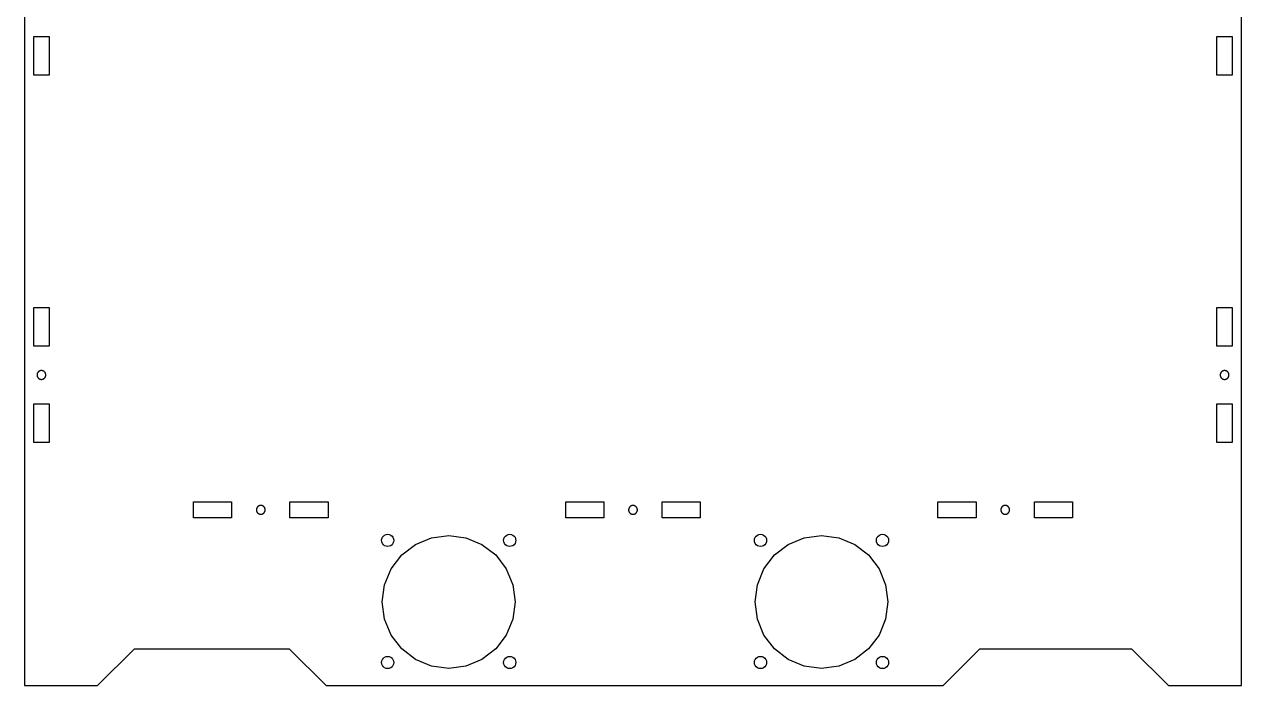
# Model space of a CAD drawing. Extents: x -841 to 661, y -518 to 541.
# Drawn here: x -339.1 to 159.7, y -517.6 to -246.7 of the extents above; entities that cross this region are included whole.
import ezdxf

# ---------------------------------------------------------------- set-up
doc = ezdxf.new("R2010")
doc.units = 0
doc.layers.get('0').update_dxf_attribs({"linetype": 'CONTINUOUS'})

msp = doc.modelspace()

# ---------------------------------------------------------------- linework, layer by layer
for p, q in [((-339.08, 7.45), (-339.08, -517.55)), ((159.7, -517.55), (159.7, 7.45)), ((-335.38, -251.75), (-335.38, -267.35)), ((-328.78, -251.75), (-335.38, -251.75)), ((-328.78, -267.35), (-328.78, -251.75)), ((149.4, -251.75), (149.4, -267.35)), ((156, -251.75), (149.4, -251.75)), ((156, -267.35), (156, -251.75)), ((-335.38, -267.35), (-328.78, -267.35)), ((149.4, -267.35), (156, -267.35)), ((-335.38, -362.75), (-335.38, -378.35)), ((-328.78, -362.75), (-335.38, -362.75)), ((-328.78, -378.35), (-328.78, -362.75)), ((149.4, -362.75), (149.4, -378.35)), ((156, -362.75), (149.4, -362.75)), ((156, -378.35), (156, -362.75)), ((-335.38, -378.35), (-328.78, -378.35)), ((149.4, -378.35), (156, -378.35)), ((-333.34, -389.02), (-333.38, -389.06)), ((-333.3, -388.98), (-333.34, -389.02)), ((-333.26, -388.94), (-333.3, -388.98)), ((-333.21, -388.9), (-333.26, -388.94)), ((-333.17, -388.87), (-333.21, -388.9)), ((-333.12, -388.83), (-333.17, -388.87)), ((-333.07, -388.8), (-333.12, -388.83)), ((-333.03, -388.77), (-333.07, -388.8)), ((-332.98, -388.74), (-333.03, -388.77)), ((-332.93, -388.72), (-332.98, -388.74)), ((-332.88, -388.69), (-332.93, -388.72)), ((-332.83, -388.67), (-332.88, -388.69)), ((-332.78, -388.64), (-332.83, -388.67)), ((-332.72, -388.62), (-332.78, -388.64)), ((-332.67, -388.6), (-332.72, -388.62)), ((-332.62, -388.58), (-332.67, -388.6)), ((-332.56, -388.57), (-332.62, -388.58)), ((-332.51, -388.55), (-332.56, -388.57)), ((-332.45, -388.54), (-332.51, -388.55)), ((-332.4, -388.53), (-332.45, -388.54)), ((-332.34, -388.52), (-332.4, -388.53)), ((-332.29, -388.51), (-332.34, -388.52)), ((-332.23, -388.51), (-332.29, -388.51)), ((-332.17, -388.5), (-332.23, -388.51)), ((-332.12, -388.5), (-332.17, -388.5)), ((-332.06, -388.5), (-332.12, -388.5)), ((-332, -388.5), (-332.06, -388.5)), ((-331.95, -388.51), (-332, -388.5)), ((-331.89, -388.51), (-331.95, -388.51)), ((-331.83, -388.52), (-331.89, -388.51)), ((-331.78, -388.53), (-331.83, -388.52)), ((-331.72, -388.54), (-331.78, -388.53)), ((-331.67, -388.55), (-331.72, -388.54)), ((-331.61, -388.56), (-331.67, -388.55)), ((-331.56, -388.58), (-331.61, -388.56)), ((-331.5, -388.6), (-331.56, -388.58)), ((-331.45, -388.62), (-331.5, -388.6)), ((-331.4, -388.64), (-331.45, -388.62)), ((-331.35, -388.66), (-331.4, -388.64)), ((-331.3, -388.68), (-331.35, -388.66)), ((-331.24, -388.71), (-331.3, -388.68)), ((-331.2, -388.73), (-331.24, -388.71)), ((-331.15, -388.76), (-331.2, -388.73)), ((-331.1, -388.79), (-331.15, -388.76)), ((-331.05, -388.82), (-331.1, -388.79)), ((-331.01, -388.86), (-331.05, -388.82)), ((-330.96, -388.89), (-331.01, -388.86)), ((-330.92, -388.93), (-330.96, -388.89)), ((-330.87, -388.96), (-330.92, -388.93)), ((-330.83, -389), (-330.87, -388.96)), ((-330.79, -389.04), (-330.83, -389)), ((-330.75, -389.08), (-330.79, -389.04)), ((151.44, -389.02), (151.4, -389.06)), ((151.48, -388.98), (151.44, -389.02)), ((151.52, -388.94), (151.48, -388.98)), ((151.56, -388.9), (151.52, -388.94)), ((151.61, -388.87), (151.56, -388.9)), ((151.65, -388.83), (151.61, -388.87)), ((151.7, -388.8), (151.65, -388.83)), ((151.75, -388.77), (151.7, -388.8)), ((151.8, -388.74), (151.75, -388.77)), ((151.85, -388.72), (151.8, -388.74)), ((151.9, -388.69), (151.85, -388.72)), ((151.95, -388.67), (151.9, -388.69)), ((152, -388.64), (151.95, -388.67)), ((152.05, -388.62), (152, -388.64)), ((152.11, -388.6), (152.05, -388.62)), ((152.16, -388.58), (152.11, -388.6)), ((152.21, -388.57), (152.16, -388.58)), ((152.27, -388.55), (152.21, -388.57)), ((152.32, -388.54), (152.27, -388.55)), ((152.38, -388.53), (152.32, -388.54)), ((152.43, -388.52), (152.38, -388.53)), ((152.49, -388.51), (152.43, -388.52)), ((152.55, -388.51), (152.49, -388.51)), ((152.6, -388.5), (152.55, -388.51)), ((152.66, -388.5), (152.6, -388.5)), ((152.72, -388.5), (152.66, -388.5)), ((152.77, -388.5), (152.72, -388.5)), ((152.83, -388.51), (152.77, -388.5)), ((152.89, -388.51), (152.83, -388.51)), ((152.94, -388.52), (152.89, -388.51)), ((153, -388.53), (152.94, -388.52)), ((153.05, -388.54), (153, -388.53)), ((153.11, -388.55), (153.05, -388.54)), ((153.16, -388.56), (153.11, -388.55)), ((153.22, -388.58), (153.16, -388.56)), ((153.27, -388.6), (153.22, -388.58)), ((153.33, -388.62), (153.27, -388.6)), ((153.38, -388.64), (153.33, -388.62)), ((153.43, -388.66), (153.38, -388.64)), ((153.48, -388.68), (153.43, -388.66)), ((153.53, -388.71), (153.48, -388.68)), ((153.58, -388.73), (153.53, -388.71)), ((153.63, -388.76), (153.58, -388.73)), ((153.68, -388.79), (153.63, -388.76)), ((153.72, -388.82), (153.68, -388.79)), ((153.77, -388.86), (153.72, -388.82)), ((153.82, -388.89), (153.77, -388.86)), ((153.86, -388.93), (153.82, -388.89)), ((153.9, -388.96), (153.86, -388.93)), ((153.94, -389), (153.9, -388.96)), ((153.98, -389.04), (153.94, -389)), ((154.02, -389.08), (153.98, -389.04)), ((-333.87, -390.17), (-333.88, -390.23)), ((-333.88, -390.23), (-333.88, -390.28)), ((-333.88, -390.28), (-333.88, -390.34)), ((-333.88, -390.34), (-333.88, -390.4)), ((-333.88, -390.4), (-333.87, -390.45)), ((-333.86, -390.06), (-333.87, -390.11)), ((-333.87, -390.11), (-333.87, -390.17)), ((-333.87, -390.45), (-333.87, -390.51)), ((-333.87, -390.51), (-333.86, -390.56)), ((-333.85, -390), (-333.86, -390.06)), ((-333.86, -390.56), (-333.85, -390.62)), ((-333.84, -389.95), (-333.85, -390)), ((-333.85, -390.62), (-333.84, -390.68)), ((-333.83, -389.89), (-333.84, -389.95)), ((-333.84, -390.68), (-333.83, -390.73)), ((-333.82, -389.84), (-333.83, -389.89)), ((-333.83, -390.73), (-333.81, -390.79)), ((-333.8, -389.78), (-333.82, -389.84)), ((-333.81, -390.79), (-333.8, -390.84)), ((-333.79, -389.73), (-333.8, -389.78)), ((-333.8, -390.84), (-333.78, -390.89)), ((-333.77, -389.67), (-333.79, -389.73)), ((-333.78, -390.89), (-333.76, -390.95)), ((-333.75, -389.62), (-333.77, -389.67)), ((-333.76, -390.95), (-333.74, -391)), ((-333.72, -389.57), (-333.75, -389.62)), ((-333.74, -391), (-333.72, -391.05)), ((-333.7, -389.52), (-333.72, -389.57)), ((-333.72, -391.05), (-333.69, -391.1)), ((-333.67, -389.47), (-333.7, -389.52)), ((-333.69, -391.1), (-333.67, -391.15)), ((-333.65, -389.42), (-333.67, -389.47)), ((-333.67, -391.15), (-333.64, -391.2)), ((-333.62, -389.37), (-333.65, -389.42)), ((-333.64, -391.2), (-333.61, -391.25)), ((-333.59, -389.32), (-333.62, -389.37)), ((-333.61, -391.25), (-333.58, -391.3)), ((-333.56, -389.27), (-333.59, -389.32)), ((-333.58, -391.3), (-333.55, -391.34)), ((-333.52, -389.23), (-333.56, -389.27)), ((-333.55, -391.34), (-333.51, -391.39)), ((-333.49, -389.18), (-333.52, -389.23)), ((-333.51, -391.39), (-333.48, -391.43)), ((-333.45, -389.14), (-333.49, -389.18)), ((-333.48, -391.43), (-333.44, -391.48)), ((-333.42, -389.1), (-333.45, -389.14)), ((-333.44, -391.48), (-333.4, -391.52)), ((-333.38, -389.06), (-333.42, -389.1)), ((-333.4, -391.52), (-333.37, -391.56)), ((-333.37, -391.56), (-333.33, -391.6)), ((-333.33, -391.6), (-333.28, -391.64)), ((-333.28, -391.64), (-333.24, -391.68)), ((-333.24, -391.68), (-333.2, -391.71)), ((-333.2, -391.71), (-333.15, -391.75)), ((-333.15, -391.75), (-333.11, -391.78)), ((-333.11, -391.78), (-333.06, -391.81)), ((-333.06, -391.81), (-333.01, -391.84)), ((-333.01, -391.84), (-332.96, -391.87)), ((-332.96, -391.87), (-332.91, -391.9)), ((-332.91, -391.9), (-332.86, -391.92)), ((-332.86, -391.92), (-332.81, -391.95)), ((-332.81, -391.95), (-332.76, -391.97)), ((-332.76, -391.97), (-332.71, -391.99)), ((-332.71, -391.99), (-332.65, -392.01)), ((-332.65, -392.01), (-332.6, -392.02)), ((-332.6, -392.02), (-332.55, -392.04)), ((-332.55, -392.04), (-332.49, -392.05)), ((-332.49, -392.05), (-332.44, -392.07)), ((-332.44, -392.07), (-332.38, -392.08)), ((-332.38, -392.08), (-332.32, -392.09)), ((-332.32, -392.09), (-332.27, -392.09)), ((-332.27, -392.09), (-332.21, -392.1)), ((-332.21, -392.1), (-332.16, -392.1)), ((-332.16, -392.1), (-332.1, -392.1)), ((-332.1, -392.1), (-332.04, -392.1)), ((-332.04, -392.1), (-331.99, -392.1)), ((-331.99, -392.1), (-331.93, -392.1)), ((-331.93, -392.1), (-331.87, -392.09)), ((-331.87, -392.09), (-331.82, -392.08)), ((-331.82, -392.08), (-331.76, -392.07)), ((-331.76, -392.07), (-331.71, -392.06)), ((-331.71, -392.06), (-331.65, -392.05)), ((-331.65, -392.05), (-331.6, -392.04)), ((-331.6, -392.04), (-331.54, -392.02)), ((-331.54, -392.02), (-331.49, -392)), ((-331.49, -392), (-331.44, -391.98)), ((-331.44, -391.98), (-331.38, -391.96)), ((-331.38, -391.96), (-331.33, -391.94)), ((-331.33, -391.94), (-331.28, -391.91)), ((-331.28, -391.91), (-331.23, -391.89)), ((-331.23, -391.89), (-331.18, -391.86)), ((-331.18, -391.86), (-331.13, -391.83)), ((-331.13, -391.83), (-331.08, -391.8)), ((-331.08, -391.8), (-331.04, -391.77)), ((-331.04, -391.77), (-330.99, -391.74)), ((-330.99, -391.74), (-330.95, -391.7)), ((-330.95, -391.7), (-330.9, -391.67)), ((-330.9, -391.67), (-330.86, -391.63)), ((-330.86, -391.63), (-330.82, -391.59)), ((-330.82, -391.59), (-330.78, -391.55)), ((-330.78, -391.55), (-330.74, -391.51)), ((-330.72, -389.13), (-330.75, -389.08)), ((-330.74, -391.51), (-330.71, -391.46)), ((-330.68, -389.17), (-330.72, -389.13)), ((-330.71, -391.46), (-330.67, -391.42)), ((-330.65, -389.21), (-330.68, -389.17)), ((-330.67, -391.42), (-330.63, -391.38)), ((-330.61, -389.26), (-330.65, -389.21)), ((-330.63, -391.38), (-330.6, -391.33)), ((-330.58, -389.31), (-330.61, -389.26)), ((-330.6, -391.33), (-330.57, -391.28)), ((-330.55, -389.35), (-330.58, -389.31)), ((-330.57, -391.28), (-330.54, -391.24)), ((-330.52, -389.4), (-330.55, -389.35)), ((-330.54, -391.24), (-330.51, -391.19)), ((-330.49, -389.45), (-330.52, -389.4)), ((-330.51, -391.19), (-330.48, -391.14)), ((-330.47, -389.5), (-330.49, -389.45)), ((-330.48, -391.14), (-330.46, -391.09)), ((-330.44, -389.55), (-330.47, -389.5)), ((-330.46, -391.09), (-330.44, -391.03)), ((-330.42, -389.61), (-330.44, -389.55)), ((-330.44, -391.03), (-330.41, -390.98)), ((-330.4, -389.66), (-330.42, -389.61)), ((-330.41, -390.98), (-330.39, -390.93)), ((-330.38, -389.71), (-330.4, -389.66)), ((-330.39, -390.93), (-330.37, -390.88)), ((-330.36, -389.76), (-330.38, -389.71)), ((-330.37, -390.88), (-330.36, -390.82)), ((-330.35, -389.82), (-330.36, -389.76)), ((-330.36, -390.82), (-330.34, -390.77)), ((-330.33, -389.87), (-330.35, -389.82)), ((-330.34, -390.77), (-330.33, -390.71)), ((-330.32, -389.93), (-330.33, -389.87)), ((-330.33, -390.71), (-330.32, -390.66)), ((-330.31, -389.98), (-330.32, -389.93)), ((-330.32, -390.66), (-330.3, -390.6)), ((-330.3, -390.04), (-330.31, -389.98)), ((-330.29, -390.1), (-330.3, -390.04)), ((-330.3, -390.55), (-330.29, -390.49)), ((-330.3, -390.6), (-330.3, -390.55)), ((-330.29, -390.15), (-330.29, -390.1)), ((-330.28, -390.21), (-330.29, -390.15)), ((-330.29, -390.49), (-330.28, -390.43)), ((-330.28, -390.27), (-330.28, -390.21)), ((-330.28, -390.32), (-330.28, -390.27)), ((-330.28, -390.38), (-330.28, -390.32)), ((-330.28, -390.43), (-330.28, -390.38)), ((150.91, -390.11), (150.9, -390.17)), ((150.9, -390.17), (150.9, -390.23)), ((150.9, -390.23), (150.9, -390.28)), ((150.9, -390.28), (150.9, -390.34)), ((150.9, -390.34), (150.9, -390.4)), ((150.9, -390.4), (150.9, -390.45)), ((150.9, -390.45), (150.91, -390.51)), ((150.92, -390), (150.91, -390.06)), ((150.91, -390.06), (150.91, -390.11)), ((150.91, -390.51), (150.92, -390.56)), ((150.93, -389.95), (150.92, -390)), ((150.92, -390.56), (150.93, -390.62)), ((150.94, -389.89), (150.93, -389.95)), ((150.93, -390.62), (150.94, -390.68)), ((150.96, -389.84), (150.94, -389.89)), ((150.94, -390.68), (150.95, -390.73)), ((150.95, -390.73), (150.96, -390.79)), ((150.97, -389.78), (150.96, -389.84)), ((150.96, -390.79), (150.98, -390.84)), ((150.99, -389.73), (150.97, -389.78)), ((150.98, -390.84), (151, -390.89)), ((151.01, -389.67), (150.99, -389.73)), ((151, -390.89), (151.02, -390.95)), ((151.03, -389.62), (151.01, -389.67)), ((151.02, -390.95), (151.04, -391)), ((151.05, -389.57), (151.03, -389.62)), ((151.04, -391), (151.06, -391.05)), ((151.08, -389.52), (151.05, -389.57)), ((151.06, -391.05), (151.08, -391.1)), ((151.1, -389.47), (151.08, -389.52)), ((151.08, -391.1), (151.11, -391.15)), ((151.13, -389.42), (151.1, -389.47)), ((151.11, -391.15), (151.14, -391.2)), ((151.16, -389.37), (151.13, -389.42)), ((151.14, -391.2), (151.17, -391.25)), ((151.19, -389.32), (151.16, -389.37)), ((151.17, -391.25), (151.2, -391.3)), ((151.22, -389.27), (151.19, -389.32)), ((151.2, -391.3), (151.23, -391.34)), ((151.25, -389.23), (151.22, -389.27)), ((151.23, -391.34), (151.26, -391.39)), ((151.29, -389.18), (151.25, -389.23)), ((151.26, -391.39), (151.3, -391.43)), ((151.32, -389.14), (151.29, -389.18)), ((151.3, -391.43), (151.33, -391.48)), ((151.36, -389.1), (151.32, -389.14)), ((151.33, -391.48), (151.37, -391.52)), ((151.4, -389.06), (151.36, -389.1)), ((151.37, -391.52), (151.41, -391.56)), ((151.41, -391.56), (151.45, -391.6)), ((151.45, -391.6), (151.49, -391.64)), ((151.49, -391.64), (151.53, -391.68)), ((151.53, -391.68), (151.58, -391.71)), ((151.58, -391.71), (151.62, -391.75)), ((151.62, -391.75), (151.67, -391.78)), ((151.67, -391.78), (151.72, -391.81)), ((151.72, -391.81), (151.76, -391.84)), ((151.76, -391.84), (151.81, -391.87)), ((151.81, -391.87), (151.86, -391.9)), ((151.86, -391.9), (151.91, -391.92)), ((151.91, -391.92), (151.96, -391.95)), ((151.96, -391.95), (152.02, -391.97)), ((152.02, -391.97), (152.07, -391.99)), ((152.07, -391.99), (152.12, -392.01)), ((152.12, -392.01), (152.18, -392.02)), ((152.18, -392.02), (152.23, -392.04)), ((152.23, -392.04), (152.29, -392.05)), ((152.29, -392.05), (152.34, -392.07)), ((152.34, -392.07), (152.4, -392.08)), ((152.4, -392.08), (152.45, -392.09)), ((152.45, -392.09), (152.51, -392.09)), ((152.51, -392.09), (152.56, -392.1)), ((152.56, -392.1), (152.62, -392.1)), ((152.62, -392.1), (152.68, -392.1)), ((152.68, -392.1), (152.73, -392.1)), ((152.73, -392.1), (152.79, -392.1)), ((152.79, -392.1), (152.85, -392.1)), ((152.85, -392.1), (152.9, -392.09)), ((152.9, -392.09), (152.96, -392.08)), ((152.96, -392.08), (153.01, -392.07)), ((153.01, -392.07), (153.07, -392.06)), ((153.07, -392.06), (153.13, -392.05)), ((153.13, -392.05), (153.18, -392.04)), ((153.18, -392.04), (153.23, -392.02)), ((153.23, -392.02), (153.29, -392)), ((153.29, -392), (153.34, -391.98)), ((153.34, -391.98), (153.39, -391.96)), ((153.39, -391.96), (153.45, -391.94)), ((153.45, -391.94), (153.5, -391.91)), ((153.5, -391.91), (153.55, -391.89)), ((153.55, -391.89), (153.6, -391.86)), ((153.6, -391.86), (153.64, -391.83)), ((153.64, -391.83), (153.69, -391.8)), ((153.69, -391.8), (153.74, -391.77)), ((153.74, -391.77), (153.78, -391.74)), ((153.78, -391.74), (153.83, -391.7)), ((153.83, -391.7), (153.87, -391.67)), ((153.87, -391.67), (153.91, -391.63)), ((153.91, -391.63), (153.96, -391.59)), ((153.96, -391.59), (154, -391.55)), ((154, -391.55), (154.03, -391.51)), ((154.06, -389.13), (154.02, -389.08)), ((154.03, -391.51), (154.07, -391.46)), ((154.1, -389.17), (154.06, -389.13)), ((154.07, -391.46), (154.11, -391.42)), ((154.13, -389.21), (154.1, -389.17)), ((154.11, -391.42), (154.14, -391.38)), ((154.16, -389.26), (154.13, -389.21)), ((154.14, -391.38), (154.17, -391.33)), ((154.2, -389.31), (154.16, -389.26)), ((154.17, -391.33), (154.21, -391.28)), ((154.23, -389.35), (154.2, -389.31)), ((154.21, -391.28), (154.24, -391.24)), ((154.26, -389.4), (154.23, -389.35)), ((154.24, -391.24), (154.26, -391.19)), ((154.28, -389.45), (154.26, -389.4)), ((154.26, -391.19), (154.29, -391.14)), ((154.31, -389.5), (154.28, -389.45)), ((154.29, -391.14), (154.32, -391.09)), ((154.33, -389.55), (154.31, -389.5)), ((154.32, -391.09), (154.34, -391.03)), ((154.36, -389.61), (154.33, -389.55)), ((154.34, -391.03), (154.36, -390.98)), ((154.38, -389.66), (154.36, -389.61)), ((154.36, -390.98), (154.38, -390.93)), ((154.4, -389.71), (154.38, -389.66)), ((154.38, -390.93), (154.4, -390.88)), ((154.41, -389.76), (154.4, -389.71)), ((154.4, -390.88), (154.42, -390.82)), ((154.43, -389.82), (154.41, -389.76)), ((154.42, -390.82), (154.44, -390.77)), ((154.45, -389.87), (154.43, -389.82)), ((154.44, -390.77), (154.45, -390.71)), ((154.46, -389.93), (154.45, -389.87)), ((154.45, -390.71), (154.46, -390.66)), ((154.47, -389.98), (154.46, -389.93)), ((154.46, -390.66), (154.47, -390.6)), ((154.48, -390.04), (154.47, -389.98)), ((154.47, -390.6), (154.48, -390.55)), ((154.49, -390.1), (154.48, -390.04)), ((154.48, -390.55), (154.49, -390.49)), ((154.49, -390.15), (154.49, -390.1)), ((154.49, -390.21), (154.49, -390.15)), ((154.5, -390.27), (154.49, -390.21)), ((154.49, -390.43), (154.5, -390.38)), ((154.49, -390.49), (154.49, -390.43)), ((154.5, -390.32), (154.5, -390.27)), ((154.5, -390.38), (154.5, -390.32)), ((-335.38, -402.25), (-335.38, -417.85)), ((-328.78, -402.25), (-335.38, -402.25)), ((-328.78, -417.85), (-328.78, -402.25)), ((149.4, -402.25), (149.4, -417.85)), ((156, -402.25), (149.4, -402.25)), ((156, -417.85), (156, -402.25)), ((-335.38, -417.85), (-328.78, -417.85)), ((149.4, -417.85), (156, -417.85)), ((-269.74, -442.25), (-254.14, -442.25)), ((-269.74, -448.85), (-269.74, -442.25)), ((-254.14, -442.25), (-254.14, -448.85)), ((-242.9, -443.9), (-242.95, -443.92)), ((-242.85, -443.88), (-242.9, -443.9)), ((-242.8, -443.86), (-242.85, -443.88)), ((-242.74, -443.84), (-242.8, -443.86)), ((-242.69, -443.82), (-242.74, -443.84)), ((-242.63, -443.81), (-242.69, -443.82)), ((-242.58, -443.79), (-242.63, -443.81)), ((-242.52, -443.78), (-242.58, -443.79)), ((-242.47, -443.77), (-242.52, -443.78)), ((-242.41, -443.77), (-242.47, -443.77)), ((-242.36, -443.76), (-242.41, -443.77)), ((-242.3, -443.75), (-242.36, -443.76)), ((-242.24, -443.75), (-242.3, -443.75)), ((-242.19, -443.75), (-242.24, -443.75)), ((-242.13, -443.75), (-242.19, -443.75)), ((-242.07, -443.76), (-242.13, -443.75)), ((-242.02, -443.76), (-242.07, -443.76)), ((-241.96, -443.77), (-242.02, -443.76)), ((-241.9, -443.77), (-241.96, -443.77)), ((-241.85, -443.78), (-241.9, -443.77)), ((-241.79, -443.8), (-241.85, -443.78)), ((-241.74, -443.81), (-241.79, -443.8)), ((-241.68, -443.82), (-241.74, -443.81)), ((-241.63, -443.84), (-241.68, -443.82)), ((-241.58, -443.86), (-241.63, -443.84)), ((-241.52, -443.88), (-241.58, -443.86)), ((-241.47, -443.9), (-241.52, -443.88)), ((-241.42, -443.93), (-241.47, -443.9)), ((-230.24, -442.25), (-214.64, -442.25)), ((-230.24, -448.85), (-230.24, -442.25)), ((-214.64, -442.25), (-214.64, -448.85)), ((-117.24, -442.25), (-101.64, -442.25)), ((-117.24, -448.85), (-117.24, -442.25)), ((-101.64, -442.25), (-101.64, -448.85)), ((-90.41, -443.9), (-90.47, -443.93)), ((-90.36, -443.88), (-90.41, -443.9)), ((-90.31, -443.86), (-90.36, -443.88)), ((-90.26, -443.84), (-90.31, -443.86)), ((-90.2, -443.83), (-90.26, -443.84)), ((-90.15, -443.81), (-90.2, -443.83)), ((-90.09, -443.8), (-90.15, -443.81)), ((-90.04, -443.79), (-90.09, -443.8)), ((-89.98, -443.78), (-90.04, -443.79)), ((-89.92, -443.77), (-89.98, -443.78)), ((-89.87, -443.76), (-89.92, -443.77)), ((-89.81, -443.76), (-89.87, -443.76)), ((-89.76, -443.75), (-89.81, -443.76)), ((-89.7, -443.75), (-89.76, -443.75)), ((-89.64, -443.75), (-89.7, -443.75)), ((-89.59, -443.75), (-89.64, -443.75)), ((-89.53, -443.76), (-89.59, -443.75)), ((-89.47, -443.76), (-89.53, -443.76)), ((-89.42, -443.77), (-89.47, -443.76)), ((-89.36, -443.78), (-89.42, -443.77)), ((-89.31, -443.79), (-89.36, -443.78)), ((-89.25, -443.81), (-89.31, -443.79)), ((-89.2, -443.82), (-89.25, -443.81)), ((-89.14, -443.84), (-89.2, -443.82)), ((-89.09, -443.86), (-89.14, -443.84)), ((-89.04, -443.88), (-89.09, -443.86)), ((-88.98, -443.9), (-89.04, -443.88)), ((-88.93, -443.92), (-88.98, -443.9)), ((-77.74, -442.25), (-62.14, -442.25)), ((-77.74, -448.85), (-77.74, -442.25)), ((-62.14, -442.25), (-62.14, -448.85)), ((35.26, -442.25), (50.86, -442.25)), ((35.26, -448.85), (35.26, -442.25)), ((50.86, -442.25), (50.86, -448.85)), ((62.09, -443.9), (62.04, -443.92)), ((62.15, -443.88), (62.09, -443.9)), ((62.2, -443.86), (62.15, -443.88)), ((62.25, -443.84), (62.2, -443.86)), ((62.31, -443.82), (62.25, -443.84)), ((62.36, -443.81), (62.31, -443.82)), ((62.42, -443.8), (62.36, -443.81)), ((62.47, -443.78), (62.42, -443.8)), ((62.53, -443.77), (62.47, -443.78)), ((62.58, -443.77), (62.53, -443.77)), ((62.64, -443.76), (62.58, -443.77)), ((62.7, -443.76), (62.64, -443.76)), ((62.75, -443.75), (62.7, -443.76)), ((62.81, -443.75), (62.75, -443.75)), ((62.87, -443.75), (62.81, -443.75)), ((62.92, -443.76), (62.87, -443.75)), ((62.98, -443.76), (62.92, -443.76)), ((63.03, -443.77), (62.98, -443.76)), ((63.09, -443.77), (63.03, -443.77)), ((63.15, -443.78), (63.09, -443.77)), ((63.2, -443.8), (63.15, -443.78)), ((63.26, -443.81), (63.2, -443.8)), ((63.31, -443.82), (63.26, -443.81)), ((63.36, -443.84), (63.31, -443.82)), ((63.42, -443.86), (63.36, -443.84)), ((63.47, -443.88), (63.42, -443.86)), ((63.52, -443.9), (63.47, -443.88)), ((63.58, -443.92), (63.52, -443.9)), ((74.76, -442.25), (90.36, -442.25)), ((74.76, -448.85), (74.76, -442.25)), ((90.36, -442.25), (90.36, -448.85)), ((-254.14, -448.85), (-269.74, -448.85)), ((-243.98, -445.38), (-243.99, -445.43)), ((-243.99, -445.43), (-243.99, -445.49)), ((-243.99, -445.49), (-243.99, -445.55)), ((-243.99, -445.55), (-243.99, -445.6)), ((-243.99, -445.6), (-243.99, -445.66)), ((-243.99, -445.66), (-243.98, -445.72)), ((-243.97, -445.27), (-243.98, -445.32)), ((-243.98, -445.32), (-243.98, -445.38)), ((-243.98, -445.72), (-243.98, -445.77)), ((-243.98, -445.77), (-243.97, -445.83)), ((-243.96, -445.21), (-243.97, -445.27)), ((-243.97, -445.83), (-243.96, -445.88)), ((-243.95, -445.15), (-243.96, -445.21)), ((-243.96, -445.88), (-243.95, -445.94)), ((-243.93, -445.1), (-243.95, -445.15)), ((-243.95, -445.94), (-243.94, -445.99)), ((-243.94, -445.99), (-243.92, -446.05)), ((-243.92, -445.04), (-243.93, -445.1)), ((-243.9, -444.99), (-243.92, -445.04)), ((-243.92, -446.05), (-243.9, -446.1)), ((-243.88, -444.94), (-243.9, -444.99)), ((-243.9, -446.1), (-243.89, -446.16)), ((-243.89, -446.16), (-243.87, -446.21)), ((-243.86, -444.88), (-243.88, -444.94)), ((-243.87, -446.21), (-243.85, -446.26)), ((-243.84, -444.83), (-243.86, -444.88)), ((-243.85, -446.26), (-243.82, -446.31)), ((-243.82, -444.78), (-243.84, -444.83)), ((-243.79, -444.73), (-243.82, -444.78)), ((-243.82, -446.31), (-243.8, -446.36)), ((-243.8, -446.36), (-243.77, -446.41)), ((-243.77, -444.68), (-243.79, -444.73)), ((-243.74, -444.63), (-243.77, -444.68)), ((-243.77, -446.41), (-243.74, -446.46)), ((-243.71, -444.58), (-243.74, -444.63)), ((-243.74, -446.46), (-243.71, -446.51)), ((-243.68, -444.54), (-243.71, -444.58)), ((-243.71, -446.51), (-243.68, -446.56)), ((-243.64, -444.49), (-243.68, -444.54)), ((-243.68, -446.56), (-243.65, -446.61)), ((-243.65, -446.61), (-243.62, -446.65)), ((-243.61, -444.44), (-243.64, -444.49)), ((-243.62, -446.65), (-243.58, -446.7)), ((-243.57, -444.4), (-243.61, -444.44)), ((-243.58, -446.7), (-243.54, -446.74)), ((-243.54, -444.36), (-243.57, -444.4)), ((-243.5, -444.32), (-243.54, -444.36)), ((-243.54, -446.74), (-243.51, -446.78)), ((-243.51, -446.78), (-243.47, -446.82)), ((-243.46, -444.28), (-243.5, -444.32)), ((-243.47, -446.82), (-243.43, -446.86)), ((-243.42, -444.24), (-243.46, -444.28)), ((-243.43, -446.86), (-243.39, -446.9)), ((-243.38, -444.2), (-243.42, -444.24)), ((-243.39, -446.9), (-243.34, -446.94)), ((-243.33, -444.16), (-243.38, -444.2)), ((-243.34, -446.94), (-243.3, -446.97)), ((-243.29, -444.13), (-243.33, -444.16)), ((-243.3, -446.97), (-243.25, -447)), ((-243.25, -444.09), (-243.29, -444.13)), ((-243.2, -444.06), (-243.25, -444.09)), ((-243.25, -447), (-243.21, -447.04)), ((-243.21, -447.04), (-243.16, -447.07)), ((-243.15, -444.03), (-243.2, -444.06)), ((-243.16, -447.07), (-243.11, -447.1)), ((-243.1, -444), (-243.15, -444.03)), ((-243.11, -447.1), (-243.06, -447.13)), ((-243.05, -443.97), (-243.1, -444)), ((-243.06, -447.13), (-243.01, -447.15)), ((-243, -443.95), (-243.05, -443.97)), ((-243.01, -447.15), (-242.96, -447.18)), ((-242.95, -443.92), (-243, -443.95)), ((-242.96, -447.18), (-242.91, -447.2)), ((-242.91, -447.2), (-242.86, -447.22)), ((-242.86, -447.22), (-242.81, -447.24)), ((-242.81, -447.24), (-242.75, -447.26)), ((-242.75, -447.26), (-242.7, -447.28)), ((-242.7, -447.28), (-242.64, -447.29)), ((-242.64, -447.29), (-242.59, -447.31)), ((-242.59, -447.31), (-242.53, -447.32)), ((-242.53, -447.32), (-242.48, -447.33)), ((-242.48, -447.33), (-242.42, -447.34)), ((-242.42, -447.34), (-242.37, -447.34)), ((-242.37, -447.34), (-242.31, -447.35)), ((-242.31, -447.35), (-242.25, -447.35)), ((-242.25, -447.35), (-242.2, -447.35)), ((-242.2, -447.35), (-242.14, -447.35)), ((-242.14, -447.35), (-242.08, -447.35)), ((-242.08, -447.35), (-242.03, -447.34)), ((-242.03, -447.34), (-241.97, -447.34)), ((-241.97, -447.34), (-241.91, -447.33)), ((-241.91, -447.33), (-241.86, -447.32)), ((-241.86, -447.32), (-241.8, -447.31)), ((-241.8, -447.31), (-241.75, -447.3)), ((-241.75, -447.3), (-241.69, -447.28)), ((-241.69, -447.28), (-241.64, -447.27)), ((-241.64, -447.27), (-241.59, -447.25)), ((-241.59, -447.25), (-241.53, -447.23)), ((-241.53, -447.23), (-241.48, -447.21)), ((-241.48, -447.21), (-241.43, -447.18)), ((-241.43, -447.18), (-241.38, -447.16)), ((-241.37, -443.95), (-241.42, -443.93)), ((-241.38, -447.16), (-241.33, -447.13)), ((-241.32, -443.98), (-241.37, -443.95)), ((-241.33, -447.13), (-241.28, -447.1)), ((-241.27, -444), (-241.32, -443.98)), ((-241.28, -447.1), (-241.23, -447.07)), ((-241.22, -444.03), (-241.27, -444)), ((-241.23, -447.07), (-241.18, -447.04)), ((-241.18, -444.07), (-241.22, -444.03)), ((-241.13, -444.1), (-241.18, -444.07)), ((-241.18, -447.04), (-241.14, -447.01)), ((-241.14, -447.01), (-241.09, -446.98)), ((-241.08, -444.13), (-241.13, -444.1)), ((-241.09, -446.98), (-241.05, -446.94)), ((-241.04, -444.17), (-241.08, -444.13)), ((-241.05, -446.94), (-241, -446.91)), ((-241, -444.2), (-241.04, -444.17)), ((-240.96, -444.24), (-241, -444.2)), ((-241, -446.91), (-240.96, -446.87)), ((-240.91, -444.28), (-240.96, -444.24)), ((-240.96, -446.87), (-240.92, -446.83)), ((-240.92, -446.83), (-240.88, -446.79)), ((-240.88, -444.32), (-240.91, -444.28)), ((-240.84, -444.37), (-240.88, -444.32)), ((-240.88, -446.79), (-240.84, -446.75)), ((-240.8, -444.41), (-240.84, -444.37)), ((-240.84, -446.75), (-240.81, -446.7)), ((-240.81, -446.7), (-240.77, -446.66)), ((-240.77, -444.45), (-240.8, -444.41)), ((-240.73, -444.5), (-240.77, -444.45)), ((-240.77, -446.66), (-240.74, -446.61)), ((-240.74, -446.61), (-240.71, -446.57)), ((-240.7, -444.54), (-240.73, -444.5)), ((-240.71, -446.57), (-240.67, -446.52)), ((-240.67, -444.59), (-240.7, -444.54)), ((-240.64, -444.64), (-240.67, -444.59)), ((-240.67, -446.52), (-240.64, -446.47)), ((-240.61, -444.69), (-240.64, -444.64)), ((-240.64, -446.47), (-240.62, -446.42)), ((-240.62, -446.42), (-240.59, -446.37)), ((-240.59, -444.74), (-240.61, -444.69)), ((-240.56, -444.79), (-240.59, -444.74)), ((-240.59, -446.37), (-240.56, -446.32)), ((-240.54, -444.84), (-240.56, -444.79)), ((-240.56, -446.32), (-240.54, -446.27)), ((-240.52, -444.89), (-240.54, -444.84)), ((-240.54, -446.27), (-240.52, -446.22)), ((-240.5, -444.95), (-240.52, -444.89)), ((-240.52, -446.22), (-240.5, -446.17)), ((-240.48, -445), (-240.5, -444.95)), ((-240.5, -446.17), (-240.48, -446.11)), ((-240.46, -445.05), (-240.48, -445)), ((-240.48, -446.11), (-240.46, -446.06)), ((-240.45, -445.11), (-240.46, -445.05)), ((-240.46, -446.06), (-240.45, -446)), ((-240.43, -445.16), (-240.45, -445.11)), ((-240.45, -446), (-240.44, -445.95)), ((-240.44, -445.95), (-240.42, -445.89)), ((-240.42, -445.22), (-240.43, -445.16)), ((-240.41, -445.28), (-240.42, -445.22)), ((-240.42, -445.89), (-240.41, -445.84)), ((-240.4, -445.33), (-240.41, -445.28)), ((-240.41, -445.78), (-240.4, -445.73)), ((-240.41, -445.84), (-240.41, -445.78)), ((-240.4, -445.39), (-240.4, -445.33)), ((-240.39, -445.44), (-240.4, -445.39)), ((-240.4, -445.67), (-240.39, -445.61)), ((-240.4, -445.73), (-240.4, -445.67)), ((-240.39, -445.5), (-240.39, -445.44)), ((-240.39, -445.56), (-240.39, -445.5)), ((-240.39, -445.61), (-240.39, -445.56)), ((-214.64, -448.85), (-230.24, -448.85)), ((-101.64, -448.85), (-117.24, -448.85)), ((-91.48, -445.39), (-91.49, -445.45)), ((-91.49, -445.45), (-91.49, -445.5)), ((-91.49, -445.5), (-91.49, -445.56)), ((-91.49, -445.56), (-91.49, -445.62)), ((-91.49, -445.62), (-91.49, -445.67)), ((-91.49, -445.67), (-91.48, -445.73)), ((-91.47, -445.28), (-91.48, -445.33)), ((-91.48, -445.33), (-91.48, -445.39)), ((-91.48, -445.73), (-91.48, -445.79)), ((-91.48, -445.79), (-91.47, -445.84)), ((-91.46, -445.22), (-91.47, -445.28)), ((-91.47, -445.84), (-91.46, -445.9)), ((-91.45, -445.17), (-91.46, -445.22)), ((-91.46, -445.9), (-91.45, -445.95)), ((-91.44, -445.11), (-91.45, -445.17)), ((-91.45, -445.95), (-91.43, -446.01)), ((-91.42, -445.06), (-91.44, -445.11)), ((-91.43, -446.01), (-91.42, -446.06)), ((-91.41, -445), (-91.42, -445.06)), ((-91.42, -446.06), (-91.4, -446.12)), ((-91.39, -444.95), (-91.41, -445)), ((-91.4, -446.12), (-91.38, -446.17)), ((-91.37, -444.9), (-91.39, -444.95)), ((-91.38, -446.17), (-91.36, -446.22)), ((-91.35, -444.84), (-91.37, -444.9)), ((-91.36, -446.22), (-91.34, -446.27)), ((-91.32, -444.79), (-91.35, -444.84)), ((-91.34, -446.27), (-91.32, -446.33)), ((-91.3, -444.74), (-91.32, -444.79)), ((-91.32, -446.33), (-91.29, -446.38)), ((-91.27, -444.69), (-91.3, -444.74)), ((-91.29, -446.38), (-91.26, -446.43)), ((-91.24, -444.64), (-91.27, -444.69)), ((-91.26, -446.43), (-91.24, -446.47)), ((-91.22, -444.59), (-91.24, -444.64)), ((-91.24, -446.47), (-91.21, -446.52)), ((-91.18, -444.55), (-91.22, -444.59)), ((-91.21, -446.52), (-91.18, -446.57)), ((-91.15, -444.5), (-91.18, -444.55)), ((-91.18, -446.57), (-91.14, -446.62)), ((-91.12, -444.45), (-91.15, -444.5)), ((-91.14, -446.62), (-91.11, -446.66)), ((-91.08, -444.41), (-91.12, -444.45)), ((-91.11, -446.66), (-91.07, -446.71)), ((-91.05, -444.37), (-91.08, -444.41)), ((-91.07, -446.71), (-91.04, -446.75)), ((-91.01, -444.33), (-91.05, -444.37)), ((-91.04, -446.75), (-91, -446.79)), ((-90.97, -444.28), (-91.01, -444.33)), ((-91, -446.79), (-90.96, -446.83)), ((-90.93, -444.25), (-90.97, -444.28)), ((-90.96, -446.83), (-90.92, -446.87)), ((-90.89, -444.21), (-90.93, -444.25)), ((-90.92, -446.87), (-90.88, -446.91)), ((-90.84, -444.17), (-90.89, -444.21)), ((-90.88, -446.91), (-90.83, -446.94)), ((-90.8, -444.13), (-90.84, -444.17)), ((-90.83, -446.94), (-90.79, -446.98)), ((-90.76, -444.1), (-90.8, -444.13)), ((-90.79, -446.98), (-90.74, -447.01)), ((-90.71, -444.07), (-90.76, -444.1)), ((-90.74, -447.01), (-90.7, -447.04)), ((-90.66, -444.04), (-90.71, -444.07)), ((-90.7, -447.04), (-90.65, -447.08)), ((-90.61, -444.01), (-90.66, -444.04)), ((-90.65, -447.08), (-90.6, -447.11)), ((-90.57, -443.98), (-90.61, -444.01)), ((-90.6, -447.11), (-90.55, -447.13)), ((-90.52, -443.95), (-90.57, -443.98)), ((-90.55, -447.13), (-90.5, -447.16)), ((-90.47, -443.93), (-90.52, -443.95)), ((-90.5, -447.16), (-90.45, -447.18)), ((-90.45, -447.18), (-90.4, -447.21)), ((-90.4, -447.21), (-90.35, -447.23)), ((-90.35, -447.23), (-90.29, -447.25)), ((-90.29, -447.25), (-90.24, -447.27)), ((-90.24, -447.27), (-90.19, -447.28)), ((-90.19, -447.28), (-90.13, -447.3)), ((-90.13, -447.3), (-90.08, -447.31)), ((-90.08, -447.31), (-90.02, -447.32)), ((-90.02, -447.32), (-89.96, -447.33)), ((-89.96, -447.33), (-89.91, -447.34)), ((-89.91, -447.34), (-89.85, -447.34)), ((-89.85, -447.34), (-89.8, -447.35)), ((-89.8, -447.35), (-89.74, -447.35)), ((-89.74, -447.35), (-89.68, -447.35)), ((-89.68, -447.35), (-89.63, -447.35)), ((-89.63, -447.35), (-89.57, -447.35)), ((-89.57, -447.35), (-89.51, -447.34)), ((-89.51, -447.34), (-89.46, -447.34)), ((-89.46, -447.34), (-89.4, -447.33)), ((-89.4, -447.33), (-89.35, -447.32)), ((-89.35, -447.32), (-89.29, -447.31)), ((-89.29, -447.31), (-89.24, -447.29)), ((-89.24, -447.29), (-89.18, -447.28)), ((-89.18, -447.28), (-89.13, -447.26)), ((-89.13, -447.26), (-89.07, -447.24)), ((-89.07, -447.24), (-89.02, -447.22)), ((-89.02, -447.22), (-88.97, -447.2)), ((-88.97, -447.2), (-88.92, -447.18)), ((-88.88, -443.94), (-88.93, -443.92)), ((-88.92, -447.18), (-88.87, -447.15)), ((-88.83, -443.97), (-88.88, -443.94)), ((-88.87, -447.15), (-88.82, -447.13)), ((-88.78, -444), (-88.83, -443.97)), ((-88.82, -447.13), (-88.77, -447.1)), ((-88.73, -444.03), (-88.78, -444)), ((-88.77, -447.1), (-88.72, -447.07)), ((-88.69, -444.06), (-88.73, -444.03)), ((-88.72, -447.07), (-88.67, -447.04)), ((-88.64, -444.09), (-88.69, -444.06)), ((-88.67, -447.04), (-88.63, -447)), ((-88.59, -444.12), (-88.64, -444.09)), ((-88.63, -447), (-88.58, -446.97)), ((-88.55, -444.16), (-88.59, -444.12)), ((-88.58, -446.97), (-88.54, -446.93)), ((-88.51, -444.2), (-88.55, -444.16)), ((-88.54, -446.93), (-88.49, -446.9)), ((-88.47, -444.23), (-88.51, -444.2)), ((-88.49, -446.9), (-88.45, -446.86)), ((-88.42, -444.27), (-88.47, -444.23)), ((-88.45, -446.86), (-88.41, -446.82)), ((-88.38, -444.31), (-88.42, -444.27)), ((-88.41, -446.82), (-88.37, -446.78)), ((-88.35, -444.36), (-88.38, -444.31)), ((-88.37, -446.78), (-88.34, -446.74)), ((-88.31, -444.4), (-88.35, -444.36)), ((-88.34, -446.74), (-88.3, -446.69)), ((-88.27, -444.44), (-88.31, -444.4)), ((-88.3, -446.69), (-88.26, -446.65)), ((-88.24, -444.49), (-88.27, -444.44)), ((-88.26, -446.65), (-88.23, -446.6)), ((-88.21, -444.53), (-88.24, -444.49)), ((-88.23, -446.6), (-88.2, -446.56)), ((-88.18, -444.58), (-88.21, -444.53)), ((-88.2, -446.56), (-88.17, -446.51)), ((-88.15, -444.63), (-88.18, -444.58)), ((-88.17, -446.51), (-88.14, -446.46)), ((-88.12, -444.68), (-88.15, -444.63)), ((-88.14, -446.46), (-88.11, -446.41)), ((-88.09, -444.73), (-88.12, -444.68)), ((-88.11, -446.41), (-88.08, -446.36)), ((-88.07, -444.78), (-88.09, -444.73)), ((-88.08, -446.36), (-88.06, -446.31)), ((-88.04, -444.83), (-88.07, -444.78)), ((-88.06, -446.31), (-88.04, -446.26)), ((-88.02, -444.88), (-88.04, -444.83)), ((-88.04, -446.26), (-88.01, -446.21)), ((-88, -444.93), (-88.02, -444.88)), ((-88.01, -446.21), (-87.99, -446.15)), ((-87.98, -444.99), (-88, -444.93)), ((-87.99, -446.15), (-87.98, -446.1)), ((-87.97, -445.04), (-87.98, -444.99)), ((-87.98, -446.1), (-87.96, -446.05)), ((-87.95, -445.1), (-87.97, -445.04)), ((-87.96, -446.05), (-87.95, -445.99)), ((-87.94, -445.15), (-87.95, -445.1)), ((-87.95, -445.99), (-87.93, -445.94)), ((-87.92, -445.21), (-87.94, -445.15)), ((-87.93, -445.94), (-87.92, -445.88)), ((-87.91, -445.26), (-87.92, -445.21)), ((-87.92, -445.88), (-87.91, -445.83)), ((-87.91, -445.32), (-87.91, -445.26)), ((-87.9, -445.37), (-87.91, -445.32)), ((-87.91, -445.83), (-87.9, -445.77)), ((-87.9, -445.43), (-87.9, -445.37)), ((-87.89, -445.49), (-87.9, -445.43)), ((-87.9, -445.71), (-87.89, -445.66)), ((-87.9, -445.77), (-87.9, -445.71)), ((-87.89, -445.54), (-87.89, -445.49)), ((-87.89, -445.6), (-87.89, -445.54)), ((-87.89, -445.66), (-87.89, -445.6)), ((-62.14, -448.85), (-77.74, -448.85)), ((50.86, -448.85), (35.26, -448.85)), ((61.02, -445.38), (61.01, -445.44)), ((61.01, -445.44), (61.01, -445.5)), ((61.01, -445.5), (61.01, -445.55)), ((61.01, -445.55), (61.01, -445.61)), ((61.01, -445.61), (61.01, -445.66)), ((61.01, -445.66), (61.02, -445.72)), ((61.03, -445.27), (61.02, -445.33)), ((61.02, -445.33), (61.02, -445.38)), ((61.02, -445.72), (61.02, -445.78)), ((61.02, -445.78), (61.03, -445.83)), ((61.04, -445.21), (61.03, -445.27)), ((61.03, -445.83), (61.04, -445.89)), ((61.05, -445.16), (61.04, -445.21)), ((61.04, -445.89), (61.05, -445.94)), ((61.07, -445.1), (61.05, -445.16)), ((61.05, -445.94), (61.07, -446)), ((61.08, -445.05), (61.07, -445.1)), ((61.07, -446), (61.08, -446.05)), ((61.1, -445), (61.08, -445.05)), ((61.08, -446.05), (61.1, -446.11)), ((61.12, -444.94), (61.1, -445)), ((61.1, -446.11), (61.12, -446.16)), ((61.14, -444.89), (61.12, -444.94)), ((61.12, -446.16), (61.14, -446.21)), ((61.16, -444.84), (61.14, -444.89)), ((61.14, -446.21), (61.16, -446.27)), ((61.18, -444.79), (61.16, -444.84)), ((61.16, -446.27), (61.18, -446.32)), ((61.2, -444.73), (61.18, -444.79)), ((61.18, -446.32), (61.2, -446.37)), ((61.23, -444.68), (61.2, -444.73)), ((61.2, -446.37), (61.23, -446.42)), ((61.26, -444.64), (61.23, -444.68)), ((61.23, -446.42), (61.26, -446.47)), ((61.29, -444.59), (61.26, -444.64)), ((61.26, -446.47), (61.29, -446.52)), ((61.32, -444.54), (61.29, -444.59)), ((61.29, -446.52), (61.32, -446.56)), ((61.35, -444.49), (61.32, -444.54)), ((61.32, -446.56), (61.35, -446.61)), ((61.39, -444.45), (61.35, -444.49)), ((61.35, -446.61), (61.39, -446.65)), ((61.42, -444.4), (61.39, -444.45)), ((61.39, -446.65), (61.42, -446.7)), ((61.46, -444.36), (61.42, -444.4)), ((61.42, -446.7), (61.46, -446.74)), ((61.5, -444.32), (61.46, -444.36)), ((61.46, -446.74), (61.5, -446.78)), ((61.54, -444.28), (61.5, -444.32)), ((61.5, -446.78), (61.54, -446.82)), ((61.58, -444.24), (61.54, -444.28)), ((61.54, -446.82), (61.58, -446.86)), ((61.62, -444.2), (61.58, -444.24)), ((61.58, -446.86), (61.62, -446.9)), ((61.66, -444.16), (61.62, -444.2)), ((61.62, -446.9), (61.66, -446.94)), ((61.71, -444.13), (61.66, -444.16)), ((61.66, -446.94), (61.71, -446.97)), ((61.71, -444.13), (61.75, -444.1)), ((61.71, -446.97), (61.75, -447.01)), ((61.8, -444.06), (61.75, -444.1)), ((61.75, -447.01), (61.8, -447.04)), ((61.84, -444.03), (61.8, -444.06)), ((61.8, -447.04), (61.84, -447.07)), ((61.89, -444), (61.84, -444.03)), ((61.84, -447.07), (61.89, -447.1)), ((61.94, -443.97), (61.89, -444)), ((61.89, -447.1), (61.94, -447.13)), ((61.99, -443.95), (61.94, -443.97)), ((61.94, -447.13), (61.99, -447.16)), ((62.04, -443.92), (61.99, -443.95)), ((61.99, -447.16), (62.04, -447.18)), ((62.04, -447.18), (62.09, -447.2)), ((62.09, -447.2), (62.15, -447.23)), ((62.15, -447.23), (62.2, -447.25)), ((62.2, -447.25), (62.25, -447.26)), ((62.25, -447.26), (62.31, -447.28)), ((62.31, -447.28), (62.36, -447.3)), ((62.36, -447.3), (62.42, -447.31)), ((62.42, -447.31), (62.47, -447.32)), ((62.47, -447.32), (62.53, -447.33)), ((62.53, -447.33), (62.58, -447.34)), ((62.58, -447.34), (62.64, -447.34)), ((62.64, -447.34), (62.7, -447.35)), ((62.7, -447.35), (62.75, -447.35)), ((62.75, -447.35), (62.81, -447.35)), ((62.81, -447.35), (62.87, -447.35)), ((62.87, -447.35), (62.92, -447.35)), ((62.92, -447.35), (62.98, -447.34)), ((62.98, -447.34), (63.03, -447.34)), ((63.03, -447.34), (63.09, -447.33)), ((63.09, -447.33), (63.15, -447.32)), ((63.15, -447.32), (63.2, -447.31)), ((63.2, -447.31), (63.26, -447.3)), ((63.26, -447.3), (63.31, -447.28)), ((63.31, -447.28), (63.36, -447.26)), ((63.36, -447.26), (63.42, -447.25)), ((63.42, -447.25), (63.47, -447.23)), ((63.47, -447.23), (63.52, -447.2)), ((63.52, -447.2), (63.58, -447.18)), ((63.63, -443.95), (63.58, -443.92)), ((63.58, -447.18), (63.63, -447.16)), ((63.68, -443.97), (63.63, -443.95)), ((63.63, -447.16), (63.68, -447.13)), ((63.72, -444), (63.68, -443.97)), ((63.68, -447.13), (63.72, -447.1)), ((63.77, -444.03), (63.72, -444)), ((63.72, -447.1), (63.77, -447.07)), ((63.82, -444.06), (63.77, -444.03)), ((63.77, -447.07), (63.82, -447.04)), ((63.87, -444.1), (63.82, -444.06)), ((63.82, -447.04), (63.87, -447.01)), ((63.91, -444.13), (63.87, -444.1)), ((63.91, -446.97), (63.87, -447.01)), ((63.96, -444.16), (63.91, -444.13)), ((63.91, -446.97), (63.96, -446.94)), ((64, -444.2), (63.96, -444.16)), ((63.96, -446.94), (64, -446.9)), ((64.04, -444.24), (64, -444.2)), ((64, -446.9), (64.04, -446.86)), ((64.08, -444.28), (64.04, -444.24)), ((64.04, -446.86), (64.08, -446.82)), ((64.12, -444.32), (64.08, -444.28)), ((64.08, -446.82), (64.12, -446.78)), ((64.16, -444.36), (64.12, -444.32)), ((64.12, -446.78), (64.16, -446.74)), ((64.2, -444.4), (64.16, -444.36)), ((64.16, -446.74), (64.2, -446.7)), ((64.23, -444.45), (64.2, -444.4)), ((64.2, -446.7), (64.23, -446.65)), ((64.26, -444.49), (64.23, -444.45)), ((64.23, -446.65), (64.26, -446.61)), ((64.3, -444.54), (64.26, -444.49)), ((64.26, -446.61), (64.3, -446.56)), ((64.33, -444.59), (64.3, -444.54)), ((64.3, -446.56), (64.33, -446.52)), ((64.36, -444.64), (64.33, -444.59)), ((64.33, -446.52), (64.36, -446.47)), ((64.39, -444.68), (64.36, -444.64)), ((64.36, -446.47), (64.39, -446.42)), ((64.41, -444.73), (64.39, -444.68)), ((64.39, -446.42), (64.41, -446.37)), ((64.44, -444.79), (64.41, -444.73)), ((64.41, -446.37), (64.44, -446.32)), ((64.46, -444.84), (64.44, -444.79)), ((64.44, -446.32), (64.46, -446.27)), ((64.48, -444.89), (64.46, -444.84)), ((64.46, -446.27), (64.48, -446.21)), ((64.5, -444.94), (64.48, -444.89)), ((64.48, -446.21), (64.5, -446.16)), ((64.52, -445), (64.5, -444.94)), ((64.5, -446.16), (64.52, -446.11)), ((64.54, -445.05), (64.52, -445)), ((64.52, -446.11), (64.54, -446.05)), ((64.55, -445.1), (64.54, -445.05)), ((64.54, -446.05), (64.55, -446)), ((64.57, -445.16), (64.55, -445.1)), ((64.55, -446), (64.57, -445.94)), ((64.58, -445.21), (64.57, -445.16)), ((64.57, -445.94), (64.58, -445.89)), ((64.59, -445.27), (64.58, -445.21)), ((64.58, -445.89), (64.59, -445.83)), ((64.59, -445.33), (64.59, -445.27)), ((64.6, -445.38), (64.59, -445.33)), ((64.59, -445.78), (64.6, -445.72)), ((64.59, -445.83), (64.59, -445.78)), ((64.61, -445.44), (64.6, -445.38)), ((64.6, -445.72), (64.61, -445.66)), ((64.61, -445.5), (64.61, -445.44)), ((64.61, -445.55), (64.61, -445.5)), ((64.61, -445.61), (64.61, -445.55)), ((64.61, -445.66), (64.61, -445.61)), ((90.36, -448.85), (74.76, -448.85)), ((-192.7, -458.05), (-192.62, -457.4)), ((-192.62, -458.7), (-192.7, -458.05)), ((-192.62, -457.4), (-192.37, -456.8)), ((-192.37, -459.3), (-192.62, -458.7)), ((-192.37, -456.8), (-191.97, -456.28)), ((-191.97, -456.28), (-191.45, -455.89)), ((-191.45, -455.89), (-190.85, -455.64)), ((-190.85, -455.64), (-190.2, -455.55)), ((-190.2, -455.55), (-189.56, -455.64)), ((-189.56, -455.64), (-188.95, -455.89)), ((-188.95, -455.89), (-188.43, -456.28)), ((-188.43, -456.28), (-188.04, -456.8)), ((-188.04, -456.8), (-187.79, -457.4)), ((-187.79, -458.7), (-188.04, -459.3)), ((-187.79, -457.4), (-187.7, -458.05)), ((-187.7, -458.05), (-187.79, -458.7)), ((-178.81, -459.69), (-172.25, -456.98)), ((-172.25, -456.98), (-165.2, -456.05)), ((-165.2, -456.05), (-158.16, -456.98)), ((-158.16, -456.98), (-151.6, -459.69)), ((-142.7, -458.05), (-142.62, -457.4)), ((-142.62, -458.7), (-142.7, -458.05)), ((-142.62, -457.4), (-142.37, -456.8)), ((-142.37, -459.3), (-142.62, -458.7)), ((-142.37, -456.8), (-141.97, -456.28)), ((-141.97, -456.28), (-141.45, -455.89)), ((-141.45, -455.89), (-140.85, -455.64)), ((-140.85, -455.64), (-140.2, -455.55)), ((-140.2, -455.55), (-139.56, -455.64)), ((-139.56, -455.64), (-138.95, -455.89)), ((-138.95, -455.89), (-138.43, -456.28)), ((-138.43, -456.28), (-138.04, -456.8)), ((-138.04, -456.8), (-137.79, -457.4)), ((-137.79, -458.7), (-138.04, -459.3)), ((-137.79, -457.4), (-137.7, -458.05)), ((-137.7, -458.05), (-137.79, -458.7)), ((-39.95, -458.05), (-39.87, -457.4)), ((-39.87, -458.7), (-39.95, -458.05)), ((-39.87, -457.4), (-39.62, -456.8)), ((-39.62, -459.3), (-39.87, -458.7)), ((-39.62, -456.8), (-39.22, -456.28)), ((-39.22, -456.28), (-38.7, -455.89)), ((-38.7, -455.89), (-38.1, -455.64)), ((-38.1, -455.64), (-37.45, -455.55)), ((-37.45, -455.55), (-36.81, -455.64)), ((-36.81, -455.64), (-36.2, -455.89)), ((-36.2, -455.89), (-35.68, -456.28)), ((-35.68, -456.28), (-35.29, -456.8)), ((-35.29, -456.8), (-35.04, -457.4)), ((-35.04, -458.7), (-35.29, -459.3)), ((-35.04, -457.4), (-34.95, -458.05)), ((-34.95, -458.05), (-35.04, -458.7)), ((-26.06, -459.69), (-19.5, -456.98)), ((-19.5, -456.98), (-12.45, -456.05)), ((-12.45, -456.05), (-5.41, -456.98)), ((-5.41, -456.98), (1.15, -459.69)), ((10.05, -458.05), (10.13, -457.4)), ((10.13, -458.7), (10.05, -458.05)), ((10.13, -457.4), (10.38, -456.8)), ((10.38, -459.3), (10.13, -458.7)), ((10.38, -456.8), (10.78, -456.28)), ((10.78, -456.28), (11.3, -455.89)), ((11.3, -455.89), (11.9, -455.64)), ((11.9, -455.64), (12.55, -455.55)), ((12.55, -455.55), (13.19, -455.64)), ((13.19, -455.64), (13.8, -455.89)), ((13.8, -455.89), (14.32, -456.28)), ((14.32, -456.28), (14.71, -456.8)), ((14.71, -456.8), (14.96, -457.4)), ((14.96, -458.7), (14.71, -459.3)), ((14.96, -457.4), (15.05, -458.05)), ((15.05, -458.05), (14.96, -458.7)), ((-191.97, -459.82), (-192.37, -459.3)), ((-191.45, -460.22), (-191.97, -459.82)), ((-190.85, -460.47), (-191.45, -460.22)), ((-190.2, -460.55), (-190.85, -460.47)), ((-189.56, -460.47), (-190.2, -460.55)), ((-188.95, -460.22), (-189.56, -460.47)), ((-188.43, -459.82), (-188.95, -460.22)), ((-188.04, -459.3), (-188.43, -459.82)), ((-184.45, -464.02), (-178.81, -459.69)), ((-151.6, -459.69), (-145.96, -464.02)), ((-141.97, -459.82), (-142.37, -459.3)), ((-141.45, -460.22), (-141.97, -459.82)), ((-140.85, -460.47), (-141.45, -460.22)), ((-140.2, -460.55), (-140.85, -460.47)), ((-139.56, -460.47), (-140.2, -460.55)), ((-138.95, -460.22), (-139.56, -460.47)), ((-138.43, -459.82), (-138.95, -460.22)), ((-138.04, -459.3), (-138.43, -459.82)), ((-39.22, -459.82), (-39.62, -459.3)), ((-38.7, -460.22), (-39.22, -459.82)), ((-38.1, -460.47), (-38.7, -460.22)), ((-37.45, -460.55), (-38.1, -460.47)), ((-36.81, -460.47), (-37.45, -460.55)), ((-36.2, -460.22), (-36.81, -460.47)), ((-35.68, -459.82), (-36.2, -460.22)), ((-35.29, -459.3), (-35.68, -459.82)), ((-31.7, -464.02), (-26.06, -459.69)), ((1.15, -459.69), (6.79, -464.02)), ((10.78, -459.82), (10.38, -459.3)), ((11.3, -460.22), (10.78, -459.82)), ((11.9, -460.47), (11.3, -460.22)), ((12.55, -460.55), (11.9, -460.47)), ((13.19, -460.47), (12.55, -460.55)), ((13.8, -460.22), (13.19, -460.47)), ((14.32, -459.82), (13.8, -460.22)), ((14.71, -459.3), (14.32, -459.82)), ((-188.77, -469.66), (-184.45, -464.02)), ((-145.96, -464.02), (-141.63, -469.66)), ((-36.02, -469.66), (-31.7, -464.02)), ((6.79, -464.02), (11.12, -469.66)), ((-191.49, -476.22), (-188.77, -469.66)), ((-141.63, -469.66), (-138.92, -476.22)), ((-38.74, -476.22), (-36.02, -469.66)), ((11.12, -469.66), (13.83, -476.22)), ((-192.42, -483.26), (-191.49, -476.22)), ((-138.92, -476.22), (-137.99, -483.26)), ((-39.67, -483.26), (-38.74, -476.22)), ((13.83, -476.22), (14.76, -483.26)), ((-191.49, -490.31), (-192.42, -483.26)), ((-137.99, -483.26), (-138.92, -490.31)), ((-38.74, -490.31), (-39.67, -483.26)), ((14.76, -483.26), (13.83, -490.31)), ((-188.77, -496.87), (-191.49, -490.31)), ((-138.92, -490.31), (-141.63, -496.87)), ((-36.02, -496.87), (-38.74, -490.31)), ((13.83, -490.31), (11.12, -496.87)), ((-184.45, -502.51), (-188.77, -496.87)), ((-141.63, -496.87), (-145.96, -502.51)), ((-31.7, -502.51), (-36.02, -496.87)), ((11.12, -496.87), (6.79, -502.51)), ((-309.08, -517.55), (-294.08, -502.55)), ((-230.41, -502.55), (-294.08, -502.55)), ((-230.41, -502.55), (-215.41, -517.55)), ((-178.81, -506.83), (-184.45, -502.51)), ((-145.96, -502.51), (-151.6, -506.83)), ((-26.06, -506.83), (-31.7, -502.51)), ((6.79, -502.51), (1.15, -506.83)), ((37.34, -517.55), (52.34, -502.55)), ((114.7, -502.55), (52.34, -502.55)), ((114.7, -502.55), (129.7, -517.55)), ((-192.7, -508.05), (-192.62, -507.4)), ((-192.62, -508.7), (-192.7, -508.05)), ((-192.62, -507.4), (-192.37, -506.8)), ((-192.37, -509.3), (-192.62, -508.7)), ((-192.37, -506.8), (-191.97, -506.28)), ((-191.97, -506.28), (-191.45, -505.89)), ((-191.45, -505.89), (-190.85, -505.64)), ((-190.85, -505.64), (-190.2, -505.55)), ((-190.2, -505.55), (-189.56, -505.64)), ((-189.56, -505.64), (-188.95, -505.89)), ((-188.95, -505.89), (-188.43, -506.28)), ((-188.43, -506.28), (-188.04, -506.8)), ((-188.04, -506.8), (-187.79, -507.4)), ((-187.79, -508.7), (-188.04, -509.3)), ((-187.79, -507.4), (-187.7, -508.05)), ((-187.7, -508.05), (-187.79, -508.7)), ((-172.25, -509.55), (-178.81, -506.83)), ((-151.6, -506.83), (-158.16, -509.55)), ((-142.7, -508.05), (-142.62, -507.4)), ((-142.62, -508.7), (-142.7, -508.05)), ((-142.62, -507.4), (-142.37, -506.8)), ((-142.37, -509.3), (-142.62, -508.7)), ((-142.37, -506.8), (-141.97, -506.28)), ((-141.97, -506.28), (-141.45, -505.89)), ((-141.45, -505.89), (-140.85, -505.64)), ((-140.85, -505.64), (-140.2, -505.55)), ((-140.2, -505.55), (-139.56, -505.64)), ((-139.56, -505.64), (-138.95, -505.89)), ((-138.95, -505.89), (-138.43, -506.28)), ((-138.43, -506.28), (-138.04, -506.8)), ((-138.04, -506.8), (-137.79, -507.4)), ((-137.79, -508.7), (-138.04, -509.3)), ((-137.79, -507.4), (-137.7, -508.05)), ((-137.7, -508.05), (-137.79, -508.7)), ((-39.95, -508.05), (-39.87, -507.4)), ((-39.87, -508.7), (-39.95, -508.05)), ((-39.87, -507.4), (-39.62, -506.8)), ((-39.62, -509.3), (-39.87, -508.7)), ((-39.62, -506.8), (-39.22, -506.28)), ((-39.22, -506.28), (-38.7, -505.89)), ((-38.7, -505.89), (-38.1, -505.64)), ((-38.1, -505.64), (-37.45, -505.55)), ((-37.45, -505.55), (-36.81, -505.64)), ((-36.81, -505.64), (-36.2, -505.89)), ((-36.2, -505.89), (-35.68, -506.28)), ((-35.68, -506.28), (-35.29, -506.8)), ((-35.29, -506.8), (-35.04, -507.4)), ((-35.04, -508.7), (-35.29, -509.3)), ((-35.04, -507.4), (-34.95, -508.05)), ((-34.95, -508.05), (-35.04, -508.7)), ((-19.5, -509.55), (-26.06, -506.83)), ((1.15, -506.83), (-5.41, -509.55)), ((10.05, -508.05), (10.13, -507.4)), ((10.13, -508.7), (10.05, -508.05)), ((10.13, -507.4), (10.38, -506.8)), ((10.38, -509.3), (10.13, -508.7)), ((10.38, -506.8), (10.78, -506.28)), ((10.78, -506.28), (11.3, -505.89)), ((11.3, -505.89), (11.9, -505.64)), ((11.9, -505.64), (12.55, -505.55)), ((12.55, -505.55), (13.19, -505.64)), ((13.19, -505.64), (13.8, -505.89)), ((13.8, -505.89), (14.32, -506.28)), ((14.32, -506.28), (14.71, -506.8)), ((14.71, -506.8), (14.96, -507.4)), ((14.96, -508.7), (14.71, -509.3)), ((14.96, -507.4), (15.05, -508.05)), ((15.05, -508.05), (14.96, -508.7)), ((-191.97, -509.82), (-192.37, -509.3)), ((-191.45, -510.22), (-191.97, -509.82)), ((-190.85, -510.47), (-191.45, -510.22)), ((-190.2, -510.55), (-190.85, -510.47)), ((-189.56, -510.47), (-190.2, -510.55)), ((-188.95, -510.22), (-189.56, -510.47)), ((-188.43, -509.82), (-188.95, -510.22)), ((-188.04, -509.3), (-188.43, -509.82)), ((-165.2, -510.48), (-172.25, -509.55)), ((-158.16, -509.55), (-165.2, -510.48)), ((-141.97, -509.82), (-142.37, -509.3)), ((-141.45, -510.22), (-141.97, -509.82)), ((-140.85, -510.47), (-141.45, -510.22)), ((-140.2, -510.55), (-140.85, -510.47)), ((-139.56, -510.47), (-140.2, -510.55)), ((-138.95, -510.22), (-139.56, -510.47)), ((-138.43, -509.82), (-138.95, -510.22)), ((-138.04, -509.3), (-138.43, -509.82)), ((-39.22, -509.82), (-39.62, -509.3)), ((-38.7, -510.22), (-39.22, -509.82)), ((-38.1, -510.47), (-38.7, -510.22)), ((-37.45, -510.55), (-38.1, -510.47)), ((-36.81, -510.47), (-37.45, -510.55)), ((-36.2, -510.22), (-36.81, -510.47)), ((-35.68, -509.82), (-36.2, -510.22)), ((-35.29, -509.3), (-35.68, -509.82)), ((-12.45, -510.48), (-19.5, -509.55)), ((-5.41, -509.55), (-12.45, -510.48)), ((10.78, -509.82), (10.38, -509.3)), ((11.3, -510.22), (10.78, -509.82)), ((11.9, -510.47), (11.3, -510.22)), ((12.55, -510.55), (11.9, -510.47)), ((13.19, -510.47), (12.55, -510.55)), ((13.8, -510.22), (13.19, -510.47)), ((14.32, -509.82), (13.8, -510.22)), ((14.71, -509.3), (14.32, -509.82)), ((-339.08, -517.55), (-309.08, -517.55)), ((-215.41, -517.55), (37.34, -517.55)), ((129.7, -517.55), (159.7, -517.55))]:
    msp.add_line(p, q)

doc.saveas('drawing.dxf')
